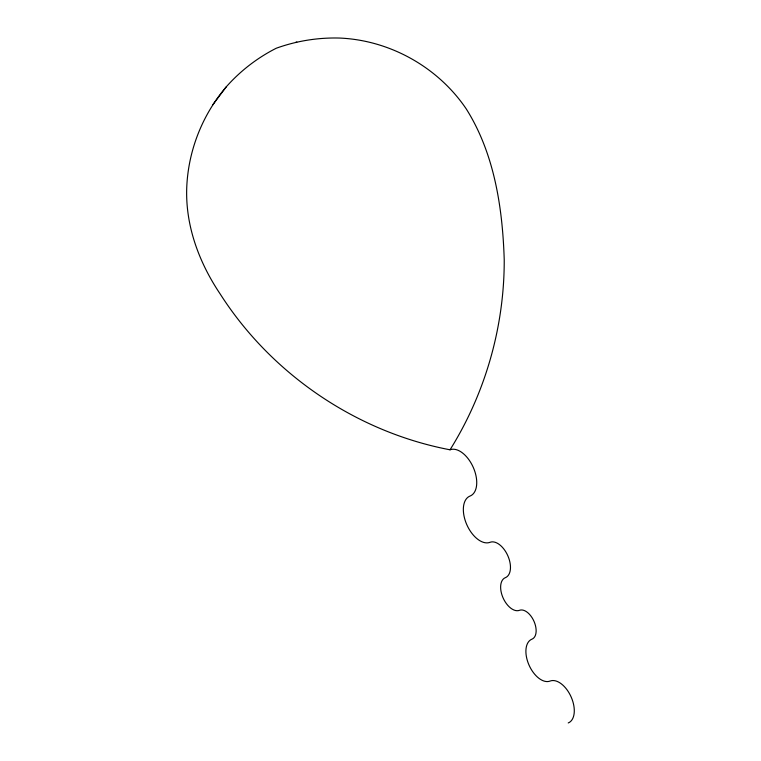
<?xml version="1.0" encoding="UTF-8"?>
<svg xmlns="http://www.w3.org/2000/svg" width="761" height="761" viewBox="0 0 761 761"><rect width="100%" height="100%" fill="white"/><g stroke="black" fill="none" stroke-linecap="round" stroke-linejoin="round"><path stroke-width="1.14" d="M450.027 449.799C485.423 393.161 504.391 326.621 504.229 259.834C502.583 207.896 494.441 153.608 466.255 108.918C438.041 67.158 389.87 40.152 339.492 38.05C317.955 37.479 296.514 40.932 276.253 48.238C257.275 57.855 240.295 70.973 226.198 86.906L225.637 87.61C202.378 115.092 188.595 150.079 186.806 186.036C184.942 224.676 198.792 262.136 220.11 293.87C271.449 374.231 356.329 431.925 450.027 449.799A25.208 14.345 65.6 0 1 473.418 467.72A25.208 14.345 65.6 0 1 470.041 496.048A25.208 14.345 65.6 0 0 466.664 524.377A25.208 14.345 65.6 0 0 490.055 542.298A19.272 10.968 65.6 0 1 507.939 556.006A19.272 10.968 65.6 0 1 505.361 577.666A17.788 10.121 65.6 0 0 502.973 597.661A17.788 10.121 65.6 0 0 519.487 610.312A15.715 8.942 65.6 0 1 534.07 621.49A15.715 8.942 65.6 0 1 531.968 639.154A22.83 12.994 65.6 0 0 528.905 664.819A22.83 12.994 65.6 0 0 550.098 681.057A22.83 12.994 65.6 0 1 571.283 697.285A22.83 12.994 65.6 0 1 568.229 722.95M226.198 86.906L212.738 104.847M295.677 42.359L296.819 42.017"/></g></svg>
